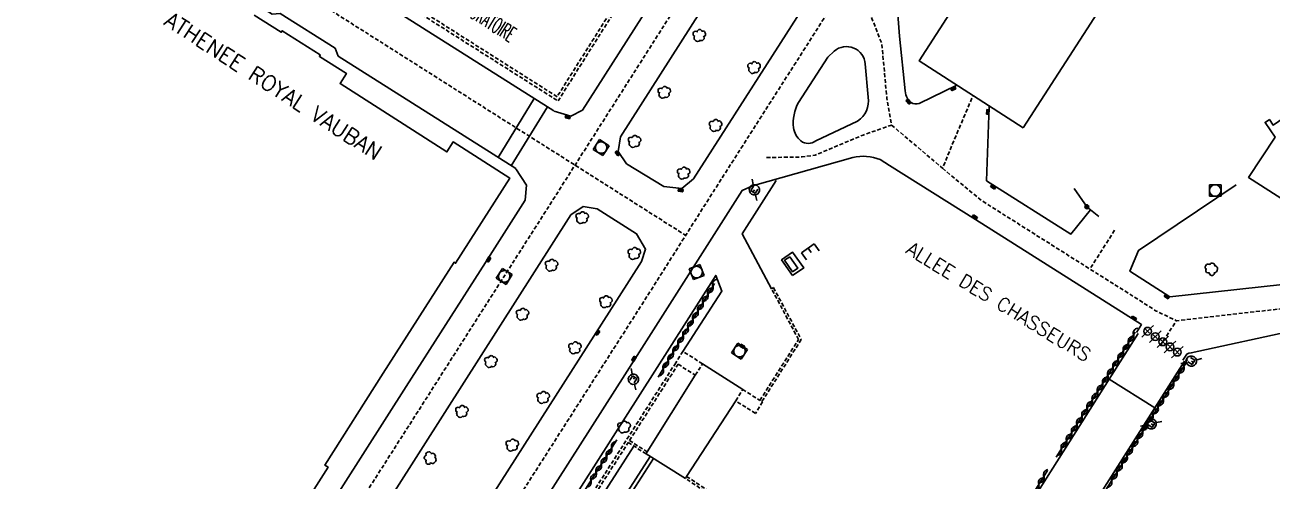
# Model space of a CAD drawing. Header units: millimetres. Extents: x 155000 to 156001, y 122000 to 123001.
# Drawn here: x 155590.8 to 155752.4, y 122319.1 to 122378.2 of the extents above; entities that cross this region are included whole.
import ezdxf
from ezdxf.enums import TextEntityAlignment as Align

# ---------------------------------------------------------------- set-up
doc = ezdxf.new("R2010")
doc.units = ezdxf.units.MM
doc.linetypes.add('DASHED', pattern=[0.75, 0.5, -0.25])
doc.layers.get('0').update_dxf_attribs({"linetype": 'CONTINUOUS'})
for name, color, linetype in [('W0001', 6, 'DASHED'), ('W0008', 7, 'CONTINUOUS'), ('W0100', 7, 'CONTINUOUS'), ('W0112', 1, 'DASHED'), ('W0300', 7, 'CONTINUOUS'), ('W0310', 3, 'CONTINUOUS'), ('W0322', 7, 'CONTINUOUS'), ('W0334', 7, 'CONTINUOUS'), ('W0400', 7, 'CONTINUOUS'), ('W0420', 7, 'CONTINUOUS'), ('W0454', 7, 'CONTINUOUS'), ('W0471', 7, 'CONTINUOUS'), ('W0984', 7, 'CONTINUOUS'), ('W0989', 7, 'CONTINUOUS')]:
    doc.layers.add(name, color=color, linetype=linetype)
doc.styles.get("Standard").update_dxf_attribs({"font": 'romans.shx', "width": 0.85})

# ---------------------------------------------------------------- blocks, each defined once
blk = doc.blocks.new('T400')
for p, q in [((-0.15, 0.3), (0.15, 0.3)), ((-0.15, -0.25), (-0.15, 0.3)), ((-0.15, 0.15), (0.15, 0.15)), ((-0.15, 0), (0.15, 0)), ((0.15, 0.3), (0.15, -0.25)), ((-0.15, -0.15), (0.15, -0.15)), ((-0.15, -0.25), (-0.15, -0.3)), ((-0.15, -0.3), (0.15, -0.3)), ((0.15, -0.3), (0.15, -0.25))]:
    blk.add_line(p, q)
blk = doc.blocks.new('T420')
for p, q in [((0.75, 0.75), (-0.75, 0.75)), ((-0.75, 0.75), (-0.75, -0.75)), ((0.75, 0.75), (0.75, -0.75)), ((0.75, -0.75), (-0.75, -0.75))]:
    blk.add_line(p, q)
blk.add_ellipse((0, 0), major_axis=(-0.53, 0.53), ratio=1, start_param=3.926991, end_param=10.210176)
blk = doc.blocks.new('T300')
for p, q in [((-0.8, 0.51), (-0.86, 0.34)), ((-0.86, 0.34), (-0.86, 0.17)), ((-0.86, 0.17), (-0.74, 0.06)), ((-0.69, 0.63), (-0.8, 0.51)), ((-0.8, -0.06), (-0.74, 0.06)), ((-0.74, 0.06), (-0.69, 0.11)), ((-0.57, 0.69), (-0.69, 0.63)), ((-0.46, 0.69), (-0.57, 0.69)), ((-0.29, 0.63), (-0.46, 0.69)), ((-0.29, 0.63), (-0.17, 0.74)), ((-0.23, 0.57), (-0.29, 0.63)), ((-0.17, 0.74), (-0.06, 0.8)), ((-0.06, 0.8), (0.06, 0.8)), ((0.06, 0.8), (0.23, 0.74)), ((0.23, 0.74), (0.34, 0.63)), ((0.34, 0.63), (0.4, 0.51)), ((0.46, 0.46), (0.34, 0.46)), ((0.4, 0.51), (0.4, 0.46)), ((0.57, 0.4), (0.46, 0.46)), ((0.57, 0.4), (0.69, 0.29)), ((0.69, 0.29), (0.74, 0.17)), ((0.74, 0.06), (0.69, -0.17)), ((0.74, 0.17), (0.74, 0.06)), ((-0.8, -0.17), (-0.8, -0.06)), ((-0.8, -0.23), (-0.8, -0.17)), ((-0.74, -0.34), (-0.8, -0.23)), ((-0.69, -0.4), (-0.74, -0.34)), ((-0.51, -0.46), (-0.69, -0.4)), ((-0.4, -0.46), (-0.51, -0.46)), ((-0.4, -0.46), (-0.34, -0.46)), ((-0.34, -0.46), (-0.34, -0.4)), ((-0.34, -0.51), (-0.34, -0.46)), ((-0.29, -0.63), (-0.34, -0.51)), ((-0.17, -0.74), (-0.29, -0.63)), ((-0.06, -0.8), (-0.17, -0.74)), ((0.06, -0.8), (-0.06, -0.8)), ((0.17, -0.74), (0.06, -0.8)), ((0.23, -0.69), (0.17, -0.74)), ((0.29, -0.46), (0.23, -0.46)), ((0.29, -0.63), (0.23, -0.69)), ((0.46, -0.4), (0.29, -0.46)), ((0.34, -0.51), (0.29, -0.63)), ((0.34, -0.51), (0.34, -0.46)), ((0.57, -0.34), (0.46, -0.4)), ((0.63, -0.29), (0.57, -0.34)), ((0.69, -0.17), (0.63, -0.29))]:
    blk.add_line(p, q)
blk = doc.blocks.new('T471')
for p, q in [((-0.333334, 0.333334), (-0.333334, -0.333334)), ((-0.333334, 0.333334), (0.333334, 0.333334)), ((-0.333334, 0), (0, 0)), ((0.500001, 0.500001), (1.000002, 1.000002)), ((-0.500001, -0.500001), (-1.000002, -1.000002)), ((-0.333334, -0.333334), (0.333334, -0.333334))]:
    blk.add_line(p, q)
blk.add_ellipse((0, 0), major_axis=(0.471405, 0.471405), ratio=1, start_param=5.4977871438, end_param=11.780972451)
blk = doc.blocks.new('t310o')
at = {"color": 0, "linetype": 'Continuous'}
for centre, start, end in [((-0.5, 0.38), 216.8699, 323.1304), ((0.5, -0.37), 36.8699, 143.1303)]:
    blk.add_arc(centre, 0.625, start, end, dxfattribs=at)
blk = doc.blocks.new('T454')
for p, q in [((-0.25, 0.25), (0.25, -0.25)), ((-0.25, -0.25), (0.25, 0.25)), ((0.75, 0.75), (0.375, 0.375)), ((-0.375, -0.375), (-0.75, -0.75))]:
    blk.add_line(p, q)
blk.add_ellipse((0, 0), major_axis=(0.354, 0.354), ratio=1, start_param=5.497787143782138, end_param=11.78097245096172)
blk = doc.blocks.new('t322o')
at = {"color": 0, "linetype": 'Continuous'}
for radius in [0.25, 0.15]:
    blk.add_circle((0, 0), radius, dxfattribs=at)

msp = doc.modelspace()

# ---------------------------------------------------------------- linework, layer by layer
at = {"layer": 'W0001', "flags": 128}
for points in [[(155861.55, 122674.49), (155847.43, 122652.38), (155831.72, 122627.8), (155815.89, 122602.95), (155806.93, 122588.75), (155789.98, 122562.15), (155769.22, 122529.57), (155753.21, 122504.04), (155731.32, 122469.11), (155719.41, 122449.94), (155703.15, 122424.37), (155686.11, 122397.69), (155665.52, 122365.37), (155658.18, 122353.84), (155642.74, 122329.63), (155626.52, 122304.2), (155608.27, 122275.59), (155591.6, 122249.36), (155583.68, 122236.91), (155554.12, 122191.83), (155539.03, 122168.25), (155526.06, 122148.02), (155506.07, 122116.8)], [(155866.1, 122648.42), (155853.42, 122628.47), (155831.48, 122593.97), (155822.4, 122579.61), (155813.85, 122566.19), (155796.75, 122539.31), (155782.59, 122517.05), (155768.11, 122494.75), (155746.11, 122459.73), (155738.84, 122448.83), (155717.56, 122415.4), (155700.74, 122389.03), (155680.02, 122356.58), (155671.28, 122342.76), (155649.9, 122309.26), (155619.95, 122262.31), (155605.77, 122240.06), (155597.82, 122227.67), (155568.64, 122181.11), (155553.9, 122158.18), (155541.15, 122138.32), (155524.3, 122112.21)], [(155551.84, 122429.63), (155590.22, 122405.56), (155602.03, 122398.06), (155625.27, 122383.34), (155662.09, 122359.99), (155676.42, 122350.9)], [(155699.69, 122381.23), (155701.81, 122375.76), (155702.24, 122371.34), (155702.48, 122368.64), (155703.1, 122365.18), (155699.4, 122363.89), (155693.18, 122361.28), (155691.51, 122361.05), (155686.74, 122360.97)], [(155808.33, 122370.59), (155806.78, 122369.44), (155778.98, 122350.22), (155770.88, 122344.75), (155768.38, 122343.74), (155753.59, 122341.38), (155739.98, 122339.83), (155737.81, 122336.51)], [(155703.1, 122365.18), (155709.69, 122359.58), (155711.23, 122363.34), (155713.64, 122369)], [(155709.69, 122359.58), (155714.72, 122355.42), (155725.64, 122348.51), (155733.26, 122343.71), (155737.29, 122341.13), (155739.98, 122339.83)], [(155731.98, 122351.56), (155728.78, 122346.53)]]:
    msp.add_lwpolyline(points, dxfattribs=at)
at = {"layer": 'W0008'}
for points in [[(155659.35, 122367.03), (155631.56, 122384.66), (155604.19, 122401.99, -0.43352), (155603.6, 122404.9), (155613.88, 122421.09), (155637.12, 122457.73), (155655.52, 122486.68), (155672.85, 122514.02, -0.413521), (155676.47, 122514.85), (155682.66, 122510.91), (155699.86, 122499.75), (155725.56, 122483.04), (155731.34, 122479.15, -0.420486), (155731.88, 122475.19), (155716.87, 122451.56), (155700.19, 122425.31), (155663.05, 122367.1), (155661.53, 122366.35), (155659.4, 122367)], [(155654.43, 122359.54), (155631.42, 122374.13), (155631.04, 122375.14), (155623.92, 122379.64), (155622.87, 122379.55), (155599.88, 122394.12, 0.411995), (155596.07, 122393.26), (155578.75, 122366), (155562.29, 122340.42), (155561.95, 122339.61), (155543.03, 122309.82), (155529.65, 122288.74, 0.384189), (155530.8, 122285.01), (155557.27, 122268.03), (155584.81, 122250.49, 0.413031), (155589.2, 122251.24), (155605.36, 122276.65)], [(155685.06, 122357.29), (155683.73, 122356.69), (155670.15, 122335.31), (155652.48, 122307.62), (155622.51, 122260.69), (155608.64, 122238.99, 0.437363), (155609.32, 122234.95), (155623.12, 122226.16), (155640.63, 122215.21), (155661.61, 122201.61), (155675.48, 122192.8), (155717.25, 122166.3), (155738.4, 122152.67, 0.42811), (155746.86, 122154.61), (155768.72, 122189.08), (155793.83, 122228.62), (155808.89, 122252.4), (155823.99, 122276.19, 0.405561), (155822.99, 122280.33), (155815.43, 122285.12), (155815.57, 122285.35), (155796.65, 122297.28), (155767.01, 122316.02), (155766.72, 122315.56)], [(155639.03, 122257.51), (155628.3, 122264.09), (155632.15, 122270.19), (155634.82, 122268.64, 0.357258), (155638.09, 122269.68), (155638.86, 122270.88), (155639.29, 122270.61), (155648.57, 122285.08), (155672.25, 122321.97)]]:
    msp.add_lwpolyline(points, format="xyb", dxfattribs=at)
for points in [[(155747.07, 122466.35, 0.374634), (155746.27, 122469.52), (155739.71, 122473.51, 0.327921), (155737.11, 122472.97), (155733.67, 122467.6), (155734.04, 122467.32), (155727.43, 122456.94), (155705.69, 122422.76), (155691.6, 122400.73), (155667.99, 122363.64), (155667.67, 122361.74), (155668.77, 122360.15), (155673.61, 122357.22), (155675.93, 122356.95), (155677.43, 122358.22), (155701.45, 122395.76), (155715, 122417.03), (155738.49, 122453.94), (155743.3, 122461.46), (155743.73, 122461.19)], [(155594.89, 122244.03, -0.410057), (155594, 122247.49), (155610.83, 122273.96), (155628.46, 122301.64), (155645.24, 122327.93), (155661.55, 122353.55), (155663.13, 122354.64), (155664.98, 122354.32), (155670.07, 122351.11), (155671.24, 122349.11), (155670.72, 122347.51), (155667.8, 122342.97), (155647.33, 122310.91), (155618.85, 122266.24), (155603.25, 122241.68, -0.438139), (155599.77, 122240.91)]]:
    msp.add_lwpolyline(points, format="xyb", close=True, dxfattribs=at)
at = {"layer": 'W0008', "flags": 128}
for points in [[(155711.55, 122370.35), (155706.65, 122367.98), (155706.38, 122367.92), (155706.12, 122367.92), (155705.86, 122367.99), (155705.64, 122368.11), (155705.46, 122368.26), (155705.31, 122368.44), (155705.17, 122368.64), (155705.04, 122368.87), (155704.95, 122369.12), (155704.88, 122369.38), (155704.85, 122369.64), (155704.13, 122376.7), (155703.28, 122387.4)], [(155799.08, 122381.44), (155799.21, 122380.6), (155804.78, 122376.15), (155805.09, 122372.09), (155805.13, 122371.36), (155799.43, 122367.4), (155790.83, 122361.44), (155774.82, 122350.36), (155768.53, 122346.05), (155756.89, 122344.85), (155739.13, 122342.93), (155733.97, 122346.24), (155735.09, 122348.93), (155747.73, 122357.45)], [(155728.87, 122354.18), (155726.32, 122351.05), (155715.38, 122357.97), (155715.74, 122367.65)], [(155759, 122335.35), (155758.76, 122336.48), (155755.42, 122338.61), (155741.9, 122335.66), (155741.6, 122335.63), (155741.34, 122335.5), (155741.18, 122335.25), (155740.82, 122334.7)]]:
    msp.add_lwpolyline(points, dxfattribs=at)
msp.add_lwpolyline([(155693.27, 122363.16), (155698.68, 122365.71, 0.305584), (155700.05, 122368.79), (155699.67, 122373.1, 0.617169), (155695.67, 122374.77), (155694.84, 122373.99), (155691.02, 122368.09, 0.153199), (155690.4, 122364.84, 0.193129), (155691.33, 122363.14, 0.363328)], format="xyb", close=True, dxfattribs=at)
msp.add_lwpolyline([(155734.8, 122338.31), (155735.46, 122339.33), (155713.95, 122352.93), (155702.81, 122359.96), (155701.61, 122360.71, 0.160411), (155698.07, 122360.96), (155685.06, 122357.29)], format="xyb", dxfattribs=at)
at = {"layer": 'W0008'}
for points in [[(155654.43, 122359.52), (155655.82, 122357.4), (155655.65, 122355.44), (155650.48, 122347.38), (155640.23, 122331.32), (155623.99, 122305.82), (155605.36, 122276.65)], [(155741.04, 122334.57), (155737.2, 122328.54), (155731.29, 122332.27), (155735.01, 122338.18)]]:
    msp.add_lwpolyline(points, dxfattribs=at)
at = {"layer": 'W0100', "flags": 128}
msp.add_lwpolyline([(155720.12, 122364.83), (155706.67, 122373.49), (155731.94, 122412.67), (155745.41, 122403.98)], close=True, dxfattribs=at)
msp.add_lwpolyline([(155778, 122382.73), (155752.51, 122365.18), (155752.02, 122365.9), (155751.47, 122365.52), (155752.77, 122363.6), (155749.34, 122358.39), (155757.81, 122352.94), (155758.25, 122353.25), (155758.33, 122353.32), (155772.65, 122363.18), (155776.7, 122365.99), (155777.47, 122364.86), (155787.56, 122371.85), (155786.79, 122372.93), (155807.24, 122387.09)], dxfattribs=at)
at = {"layer": 'W0100'}
msp.add_lwpolyline([(155586.25, 122252.76), (155595.24, 122266.91), (155595.5, 122266.74), (155600.7, 122274.85), (155600.4, 122275.04), (155626.97, 122316.86), (155627.41, 122316.58), (155630.12, 122320.86), (155629.68, 122321.13), (155637.23, 122333.02), (155646.42, 122347.4), (155646.62, 122347.28), (155653.64, 122358.31), (155646.31, 122363.01), (155645.5, 122361.7), (155631.67, 122370.56), (155632.48, 122371.87), (155628.98, 122374.09), (155629.09, 122374.27), (155624.17, 122377.41), (155624.05, 122377.22), (155620.54, 122379.44)], dxfattribs=at)
msp.add_lwpolyline([(155689.91, 122348.11), (155690.93, 122346.63), (155690.26, 122346.18), (155689.24, 122347.66)], close=True, dxfattribs=at)
at = {"layer": 'W0112'}
msp.add_lwpolyline([(155620.23, 122396.19), (155637.67, 122385.19), (155636.62, 122383.54), (155636.11, 122383.86), (155635.89, 122383.53), (155659.89, 122368.31), (155674.49, 122391.46), (155674.15, 122391.67), (155659.77, 122368.86), (155636.96, 122383.33), (155638.22, 122385.32), (155620.44, 122396.53)], dxfattribs=at)
for points in [[(155686.3, 122329.35), (155686.37, 122329.3), (155685.46, 122327.82), (155682.9, 122329.45), (155683.81, 122330.92), (155686.04, 122329.51), (155691.04, 122337.4), (155687.54, 122343.98), (155687.8, 122344.12), (155691.39, 122337.39)], [(155671.45, 122322.82), (155669.15, 122324.31), (155675.44, 122334.19), (155677.67, 122332.77), (155678.6, 122334.25), (155676.07, 122335.86), (155675.14, 122334.38), (155637.37, 122275.22), (155637.63, 122275.06), (155668.99, 122324.06), (155671.29, 122322.57)], [(155709.75, 122298.2), (155678.9, 122317.73), (155676.39, 122319.4), (155676.55, 122319.65), (155679.07, 122317.98), (155709.91, 122298.46)]]:
    msp.add_lwpolyline(points, close=True, dxfattribs=at)
at = {"layer": 'W0310'}
for points in [[(155672.88, 122332.5), (155680.17, 122344.67)], [(155724.41, 122322.17), (155734.66, 122338.36)], [(155741.28, 122334.44), (155729.58, 122315.91)], [(155667.51, 122324.39), (155642.67, 122285.31), (155632.8, 122270.59)], [(155709.68, 122298.6), (155723.27, 122320.41)]]:
    msp.add_lwpolyline(points, dxfattribs=at)
at = {"layer": 'W0322', "flags": 128}
msp.add_lwpolyline([(155729.93, 122353.34), (155728.42, 122354.55), (155726.73, 122356.97)], dxfattribs=at)
at = {"layer": 'W0334'}
for points in [[(155656.81, 122368.64), (155652.14, 122360.99)], [(155658.52, 122367.55), (155653.84, 122359.91)], [(155687.54, 122343.98), (155683.73, 122351.1), (155688.15, 122358)], [(155655.02, 122306), (155680.31, 122345.7), (155681.11, 122343.67), (155676.07, 122335.86)], [(155677.67, 122332.77), (155671.45, 122322.82)], [(155709.91, 122298.46), (155731.29, 122332.27)], [(155682.9, 122329.45), (155676.55, 122319.65)], [(155737.2, 122328.54), (155716.06, 122295.22)], [(155671.29, 122322.57), (155676.39, 122319.4)], [(155638.86, 122270.88), (155648.15, 122285.35), (155671.83, 122322.23)]]:
    msp.add_lwpolyline(points, dxfattribs=at)
msp.add_lwpolyline([(155690.28, 122345.67), (155691.71, 122346.68), (155690.28, 122348.71), (155688.85, 122347.7)], close=True, dxfattribs=at)
at = {"layer": 'W0334', "flags": 128}
for points in [[(155683.81, 122330.92), (155678.6, 122334.25)], [(155639.49, 122271.86), (155638.4, 122274.73), (155669.73, 122323.57)]]:
    msp.add_lwpolyline(points, dxfattribs=at)

# ---------------------------------------------------------------- block references
at = {"layer": 'W0300'}
for p, rotation in [((155678.1, 122376.75), 237.382744926853), ((155685.19, 122372.6), 237.382744926853), ((155673.56, 122369.39), 237.382744926853), ((155680.2, 122365.09), 237.382744926853), ((155669.71, 122363.03), 237.382744926853), ((155676.07, 122358.92), 237.382744926853), ((155662.93, 122353.15), 237.43966279184), ((155669.68, 122348.51), 237.43966279184), ((155658.96, 122346.98), 237.43966279184), ((155666, 122342.26), 237.43966279184), ((155655.2, 122340.63), 237.43966279184), ((155661.99, 122336.28), 237.43966279184), ((155651.1, 122334.5), 237.43966279184), ((155657.88, 122329.85), 237.43966279184), ((155647.35, 122328.04), 237.43966279184), ((155668.36, 122326.02), 237.443644575964), ((155653.88, 122323.68), 237.43966279184), ((155643.37, 122321.94), 325.741679958603)]:
    msp.add_blockref('T300', p, dxfattribs=dict(at, rotation=rotation))
msp.add_blockref('T300', (155744.58, 122346.49), dxfattribs=at)
at = {"layer": 'W0310'}
for p, rotation in [((155679.94, 122344.3), 59.0977476936417), ((155679.3, 122343.23), 59.0977476936417), ((155678.02, 122341.08), 59.0977476936417), ((155678.66, 122342.15), 59.0977476936417), ((155677.37, 122340.01), 59.0977476936417), ((155676.09, 122337.86), 59.0977476936417), ((155676.73, 122338.94), 59.0977476936417), ((155734.44, 122338.01), 57.6668108382385), ((155675.45, 122336.79), 59.0977476936417), ((155733.11, 122335.9), 57.6668108382385), ((155733.77, 122336.95), 57.6668108382385), ((155674.17, 122334.65), 59.0977476936417), ((155674.81, 122335.72), 59.0977476936417), ((155732.44, 122334.84), 57.6668108382385), ((155673.52, 122333.57), 59.0977476936417), ((155731.1, 122332.73), 57.6668108382385), ((155731.77, 122333.78), 57.6668108382385), ((155740.27, 122332.84), 237.725804929928), ((155740.94, 122333.9), 237.725804929928), ((155730.43, 122331.67), 57.6668108382385), ((155739.6, 122331.78), 237.725804929928), ((155729.09, 122329.56), 57.6668108382385), ((155729.76, 122330.62), 57.6668108382385), ((155738.27, 122329.67), 237.725804929928), ((155738.93, 122330.73), 237.725804929928), ((155728.43, 122328.5), 57.6668108382385), ((155737.6, 122328.61), 237.725804929928), ((155727.09, 122326.39), 57.6668108382385), ((155727.76, 122327.45), 57.6668108382385), ((155736.26, 122326.5), 237.725804929928), ((155736.93, 122327.56), 237.725804929928), ((155726.42, 122325.34), 57.6668108382385), ((155735.6, 122325.44), 237.725804929928), ((155666.84, 122323.34), 237.563650910077), ((155725.08, 122323.22), 57.6668108382385), ((155725.75, 122324.28), 57.6668108382385), ((155734.26, 122323.33), 237.725804929928), ((155734.93, 122324.38), 237.725804929928), ((155666.17, 122322.28), 237.563650910077), ((155733.59, 122322.27), 237.725804929928), ((155664.82, 122320.17), 237.563650910077), ((155665.5, 122321.23), 237.563650910077), ((155732.26, 122320.16), 237.725804929928), ((155732.93, 122321.21), 237.725804929928), ((155664.15, 122319.12), 237.563650910077), ((155722.15, 122318.62), 58.07617671573571), ((155722.81, 122319.68), 58.07617671573571), ((155731.59, 122319.1), 237.725804929928)]:
    msp.add_blockref('t310o', p, dxfattribs=dict(at, rotation=rotation))
at = {"layer": 'W0322', "rotation": 124.9673424446146}
msp.add_blockref('t322o', (155728.38, 122354.6), dxfattribs=at)
at = {"layer": 'W0400'}
for p, rotation in [((155711.09, 122369.9), 295.7418393978406), ((155705.26, 122368.21), 220.5957805423165), ((155661.14, 122366.21), 252.802045618793), ((155715.56, 122366.88), 177.8821479152335), ((155667.58, 122361.52), 34.84524280922702), ((155675.78, 122356.72), 83.440950272659), ((155716.24, 122357.16), 237.6497506336221), ((155713.87, 122353.27), 57.75417378602519), ((155650.91, 122347.77), 327.359860946225), ((155738.73, 122342.95), 237.3118151512332), ((155734.46, 122340.15), 57.70314897525662), ((155665, 122338.28), 327.22090581352), ((155669.72, 122334.9), 327.22090581352), ((155683.76, 122336.52), 57.55041797526597)]:
    msp.add_blockref('T400', p, dxfattribs=dict(at, rotation=rotation))
at = {"layer": 'W0420'}
for p, rotation in [((155665.48, 122362.26), 237.382744926853), ((155652.93, 122345.58), 237.359860946225), ((155677.85, 122346.13), 291.5630176742429), ((155683.4, 122335.89), 327.550417975266)]:
    msp.add_blockref('T420', p, dxfattribs=dict(at, rotation=rotation))
msp.add_blockref('T420', (155745.01, 122356.71), dxfattribs=at)
at = {"layer": 'W0454'}
for p in [(155736.25, 122338.47), (155737.24, 122337.77), (155738.22, 122337.1), (155739.15, 122336.44), (155740.11, 122335.76)]:
    msp.add_blockref('T454', p, dxfattribs=at)
at = {"layer": 'W0471'}
for p, rotation in [((155685.32, 122356.79), 57.3812049016074), ((155741.92, 122334.6), 148.609913089827), ((155669.65, 122332.24), 237.22090581352), ((155736.72, 122326.47), 147.800292943417)]:
    msp.add_blockref('T471', p, dxfattribs=dict(at, rotation=rotation))

# ---------------------------------------------------------------- texts
at = {"layer": 'W0984'}
for s, rotation, p in [('ATHENEE ROYAL VAUBAN', 327.2085, (155623.03, 122370.25)), ('E', 304.6706, (155692.52, 122348.83))]:
    msp.add_text(s, height=2, rotation=rotation, dxfattribs=at).set_placement(p, align=Align.MIDDLE)
at = {"layer": 'W0989', "width": 0.5}
msp.add_text('RUE DU LABORATOIRE', height=2, rotation=327.7238, dxfattribs=at).set_placement((155647.99, 122380.62), align=Align.MIDDLE)
at = {"layer": 'W0989'}
msp.add_text('ALLEE DES CHASSEURS', height=1.75, rotation=328.657, dxfattribs=at).set_placement((155716.97, 122342.29), align=Align.MIDDLE)

doc.saveas('drawing.dxf')
